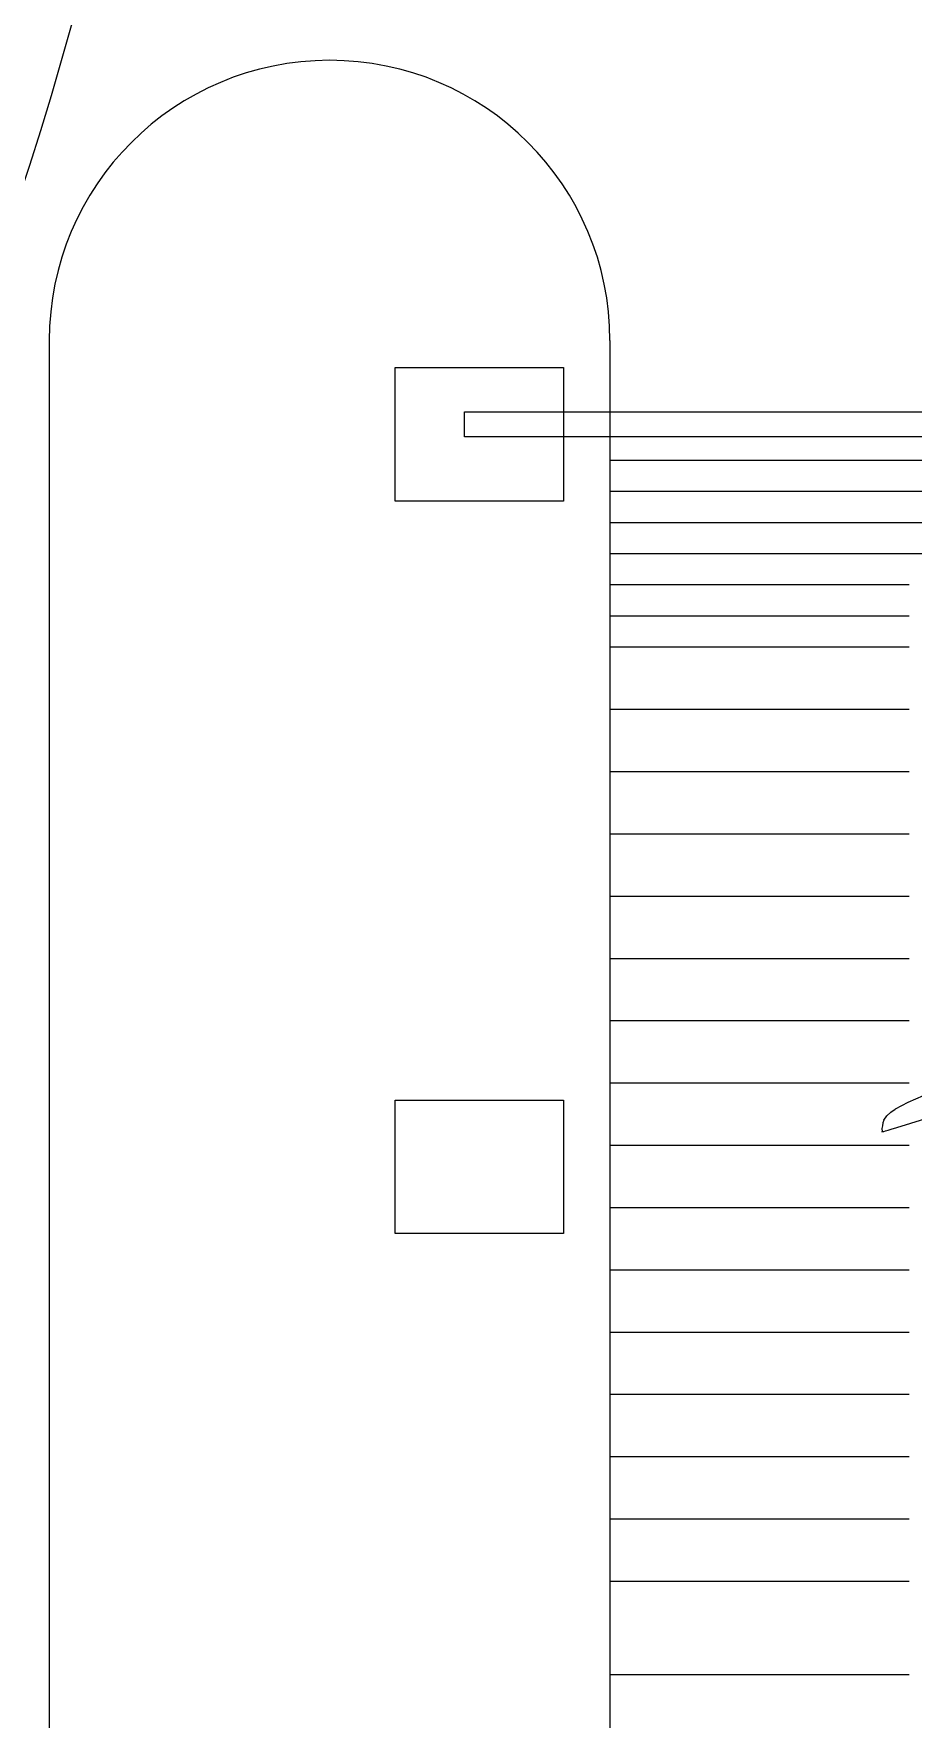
# Model space of a CAD drawing. Header units: inches. Extents: x 13 to 261, y -112 to -47.
# Drawn here: x 35.4 to 38.22, y -99.75 to -94.34 of the extents above; entities that cross this region are included whole.
import ezdxf

# ---------------------------------------------------------------- set-up
doc = ezdxf.new("R2010")
doc.units = ezdxf.units.IN
doc.header["$MEASUREMENT"] = 0
doc.linetypes.add('ACAD_ISO02W100', pattern=[15, 12, -3])
for name, color, linetype, lineweight in [('BANQUETA', 2, 'Continuous', 18), ('MUROS', 5, 'Continuous', 35), ('POY. LOSA', 212, 'ACAD_ISO02W100', 13), ('puerta', 23, 'Continuous', 9), ('RAMPAS', 50, 'Continuous', 25)]:
    doc.layers.add(name, color=color, linetype=linetype, lineweight=lineweight)

msp = doc.modelspace()

# ---------------------------------------------------------------- linework, layer by layer
at = {"linetype": 'Continuous'}
for points in [[(38.3033, -97.7368), (38.2564, -97.7523), (38.2071, -97.7732), (38.1658, -97.7951)], [(38.1301, -97.8304), (38.1395, -97.8163), (38.1519, -97.8047), (38.1658, -97.7951)], [(38.1301, -97.8304), (38.1272, -97.8389), (38.1253, -97.8479), (38.1239, -97.8574), (38.1245, -97.8669)], [(38.1245, -97.8669), (38.124, -97.8674), (38.1265, -97.8669), (38.1295, -97.8664), (38.1349, -97.8648), (38.1434, -97.8623), (38.1539, -97.8592), (38.1713, -97.854), (38.2162, -97.8401), (38.2616, -97.8262), (38.307, -97.8123), (38.313, -97.8108), (38.316, -97.8097)]]:
    msp.add_lwpolyline(points, dxfattribs=at)
at = {"layer": 'BANQUETA'}
for p, q in [((35.4507, -95.3268), (35.4507, -100.8645)), ((37.2507, -95.3268), (37.2507, -101.5268))]:
    msp.add_line(p, q, dxfattribs=at)
msp.add_arc((36.3507, -95.3268), 0.9, 0, 180, dxfattribs=at)
at = {"layer": 'MUROS'}
for centre in [(36.9375, -99.5268), (36.7875, -99.6768)]:
    msp.add_arc(centre, 2, 180, 270, dxfattribs=at)
at = {"layer": 'POY. LOSA'}
for p, q in [((37.2507, -95.7105), (40.7507, -95.7105)), ((37.2507, -95.8105), (40.7507, -95.8105)), ((37.2507, -95.9105), (40.7507, -95.9105)), ((37.2507, -96.0105), (40.7507, -96.0105)), ((37.2507, -96.1105), (38.2114, -96.1105)), ((37.2507, -96.2105), (38.2114, -96.2105)), ((37.2507, -96.3105), (38.2114, -96.3105)), ((37.2507, -96.5105), (38.2114, -96.5105)), ((37.2507, -96.7105), (38.2114, -96.7105)), ((37.2507, -96.9105), (38.2114, -96.9105)), ((37.2507, -97.1105), (38.2114, -97.1105)), ((37.2507, -97.3105), (38.2114, -97.3105)), ((37.2507, -97.5105), (38.2114, -97.5105)), ((37.2507, -97.7105), (38.2114, -97.7105)), ((37.2507, -97.9105), (38.2114, -97.9105)), ((37.2507, -98.1105), (38.2114, -98.1105)), ((37.2507, -98.3105), (38.2114, -98.3105)), ((37.2507, -98.5105), (38.2114, -98.5105)), ((37.2507, -98.7105), (38.2114, -98.7105)), ((37.2507, -98.9105), (38.2114, -98.9105)), ((37.2507, -99.1105), (38.2114, -99.1105)), ((37.2507, -99.3105), (38.2114, -99.3105)), ((37.2507, -99.6105), (38.2114, -99.6105))]:
    msp.add_line(p, q, dxfattribs=at)
at = {"layer": 'puerta'}
for p, q in [((36.5614, -95.4132), (37.1016, -95.4132)), ((36.5614, -95.8419), (36.5614, -95.4132)), ((37.1016, -95.4132), (37.1016, -95.8419)), ((36.7839, -95.5561), (40.7879, -95.5561)), ((36.7839, -95.6355), (36.7839, -95.5561)), ((40.7879, -95.6355), (36.7839, -95.6355)), ((37.1016, -95.8419), (36.5614, -95.8419)), ((36.5614, -97.7654), (37.1016, -97.7654)), ((36.5614, -98.194), (36.5614, -97.7654)), ((37.1016, -97.7654), (37.1016, -98.194)), ((37.1016, -98.194), (36.5614, -98.194))]:
    msp.add_line(p, q, dxfattribs=at)
at = {"layer": 'RAMPAS'}
msp.add_arc((26.3507, -91.8268), 9.5, 270, 0, dxfattribs=at)

doc.saveas('drawing.dxf')
